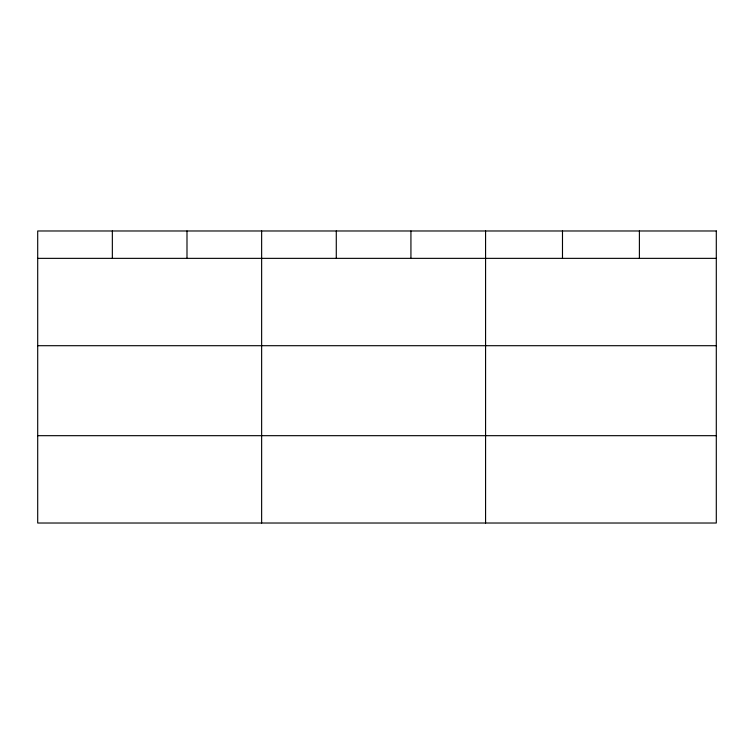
<?xml version="1.0" encoding="UTF-8"?>
<svg xmlns="http://www.w3.org/2000/svg" width="754" height="754" viewBox="0 0 754 754"><rect width="100%" height="100%" fill="white"/><g stroke="black" fill="none" stroke-linecap="round" stroke-linejoin="round"><path stroke-width="1.13" d="M37.7 258.358L716.3 258.358M37.7 345.7L716.3 345.7M37.7 435.68L716.3 435.68M639.392 230.978L639.392 258.358M562.484 230.978L562.484 258.358M485.576 230.978L485.576 523.022M410.93 230.978L410.93 258.358M336.284 230.978L336.284 258.358M261.638 230.978L261.638 523.022M186.992 230.978L186.992 258.358M112.346 230.978L112.346 258.358M716.3 230.978L37.7 230.978L37.7 523.022L716.3 523.022L716.3 230.978"/></g></svg>
